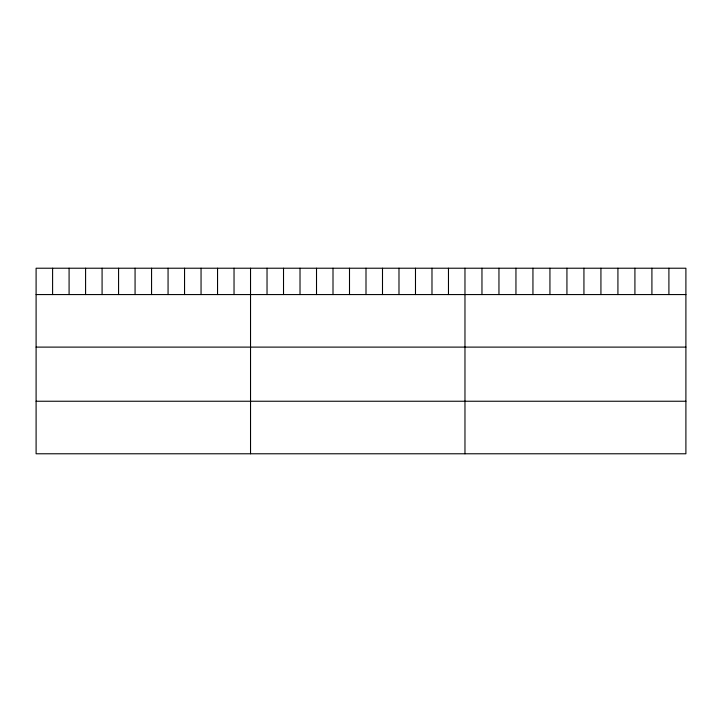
<?xml version="1.0" encoding="UTF-8"?>
<svg xmlns="http://www.w3.org/2000/svg" width="722" height="722" viewBox="0 0 722 722"><rect width="100%" height="100%" fill="white"/><g stroke="black" fill="none" stroke-linecap="round" stroke-linejoin="round"><path stroke-width="1.08" d="M685.9 294.567L685.9 453.777L36.1 453.777L36.1 268.223L685.9 268.223L685.9 294.567L36.1 294.567M36.1 347.111L685.9 347.111M36.1 401.242L685.9 401.242M668.906 268.223L668.906 294.567M651.912 268.223L651.912 294.567M634.918 268.223L634.918 294.567M617.924 268.223L617.924 294.567M600.93 268.223L600.93 294.567M583.936 268.223L583.936 294.567M566.932 268.223L566.932 294.567M549.938 268.223L549.938 294.567M532.944 268.223L532.944 294.567M515.95 268.223L515.95 294.567M498.956 268.223L498.956 294.567M481.962 268.223L481.962 294.567M464.968 268.223L464.968 453.777M448.47 268.223L448.47 294.567M431.982 268.223L431.982 294.567M415.484 268.223L415.484 294.567M398.986 268.223L398.986 294.567M382.498 268.223L382.498 294.567M366 268.223L366 294.567M349.502 268.223L349.502 294.567M333.004 268.223L333.004 294.567M316.516 268.223L316.516 294.567M300.018 268.223L300.018 294.567M283.52 268.223L283.52 294.567M267.032 268.223L267.032 294.567M250.534 268.223L250.534 453.777M234.036 268.223L234.036 294.567M217.548 268.223L217.548 294.567M201.05 268.223L201.05 294.567M184.552 268.223L184.552 294.567M168.064 268.223L168.064 294.567M151.566 268.223L151.566 294.567M135.068 268.223L135.068 294.567M118.57 268.223L118.57 294.567M102.082 268.223L102.082 294.567M85.584 268.223L85.584 294.567M69.086 268.223L69.086 294.567M52.598 268.223L52.598 294.567"/></g></svg>
